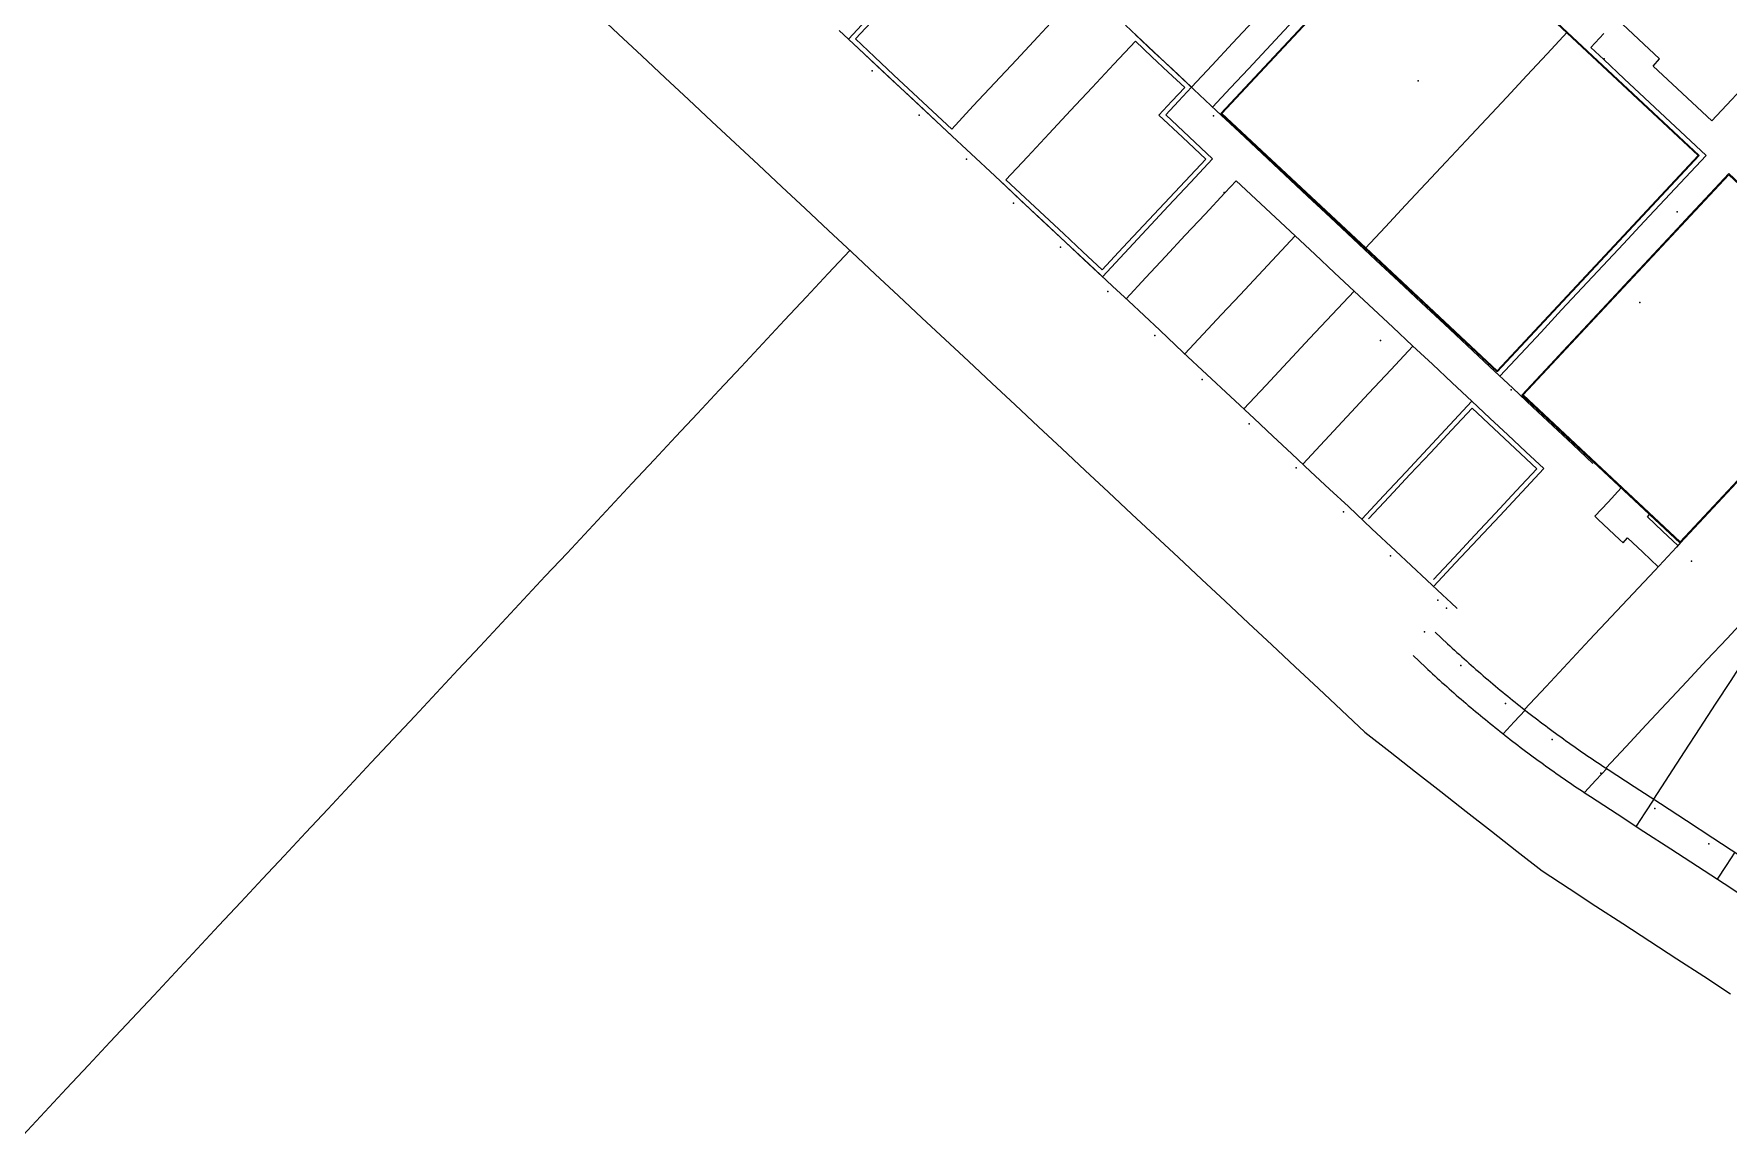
# Model space of a CAD drawing. Extents: x 0 to 368707, y -1 to 358204.
# Drawn here: x 368300.5 to 368353, y 357689.7 to 357723.8 of the extents above; entities that cross this region are included whole.
import ezdxf

# ---------------------------------------------------------------- set-up
doc = ezdxf.new("R2010")
doc.units = 0
doc.header["$MEASUREMENT"] = 0
for name, color, linetype in [('3D_LINES', 3, 'Continuous'), ('3D_Points', 1, 'Continuous'), ('PLOTS EXTERNAL LEVEL', 6, 'Continuous'), ('PLOTS FFL', 5, 'Continuous')]:
    doc.layers.add(name, color=color, linetype=linetype)

msp = doc.modelspace()

# ---------------------------------------------------------------- linework, layer by layer
at = {"layer": '3D_LINES'}
for points in [[(368344.283, 357728.804, 54.011), (368343.827, 357729.23, 54.004), (368343.37, 357729.657, 53.991), (368342.734, 357728.977, 54.031), (368342.098, 357728.296, 54.025), (368341.462, 357727.615, 54.046), (368340.825, 357726.935, 54.045), (368340.189, 357726.254, 54.055), (368339.553, 357725.574, 54.059), (368338.916, 357724.893, 54.049), (368338.28, 357724.213, 54.048), (368337.644, 357723.532, 54.026), (368337.008, 357722.851, 54.062), (368336.371, 357722.171, 54.017)], [(368328.948, 357720.663, 53.835), (368328.307, 357721.262, 53.796), (368327.666, 357721.861, 53.795), (368327.026, 357722.46, 53.759), (368326.385, 357723.059, 53.75), (368325.744, 357723.658, 53.732), (368326.427, 357724.388, 53.732), (368327.11, 357725.119, 53.765), (368327.793, 357725.849, 53.786), (368328.476, 357726.58, 53.803), (368329.159, 357727.31, 53.81), (368329.887, 357726.632, 53.837), (368330.615, 357725.953, 53.837), (368331.013, 357726.38, 53.837), (368331.412, 357726.807, 53.834), (368331.996, 357726.263, 53.847), (368332.58, 357725.718, 53.878), (368333.164, 357725.173, 53.882)], [(368332.952, 357725.166, 53.881), (368332.283, 357724.451, 53.865), (368331.615, 357723.735, 53.861), (368330.946, 357723.02, 53.853), (368330.278, 357722.305, 53.852), (368329.609, 357721.59, 53.838), (368328.94, 357720.875, 53.829), (368328.344, 357721.433, 53.809), (368327.747, 357721.991, 53.778), (368327.15, 357722.549, 53.762), (368326.553, 357723.107, 53.754), (368325.956, 357723.665, 53.728), (368326.598, 357724.351, 53.733), (368327.24, 357725.038, 53.769), (368327.882, 357725.725, 53.792), (368328.524, 357726.411, 53.798), (368329.166, 357727.098, 53.803), (368329.894, 357726.42, 53.837), (368330.622, 357725.741, 53.839), (368331.021, 357726.168, 53.828), (368331.419, 357726.595, 53.837), (368331.93, 357726.119, 53.834), (368332.441, 357725.642, 53.871), (368332.952, 357725.166, 53.881)], [(368317.895, 357724.493, 53.752), (368318.618, 357723.817, 53.742), (368319.341, 357723.141, 53.749), (368320.064, 357722.466, 53.745), (368320.787, 357721.79, 53.747), (368321.509, 357721.114, 53.769), (368322.232, 357720.438, 53.769), (368322.955, 357719.763, 53.788), (368323.678, 357719.087, 53.808), (368324.401, 357718.411, 53.815), (368325.124, 357717.735, 53.823), (368325.846, 357717.06, 53.847), (368326.569, 357716.384, 53.831), (368327.292, 357715.708, 53.848), (368328.015, 357715.032, 53.826), (368328.738, 357714.356, 53.841), (368329.46, 357713.681, 53.852), (368330.183, 357713.005, 53.858), (368330.906, 357712.329, 53.849), (368331.629, 357711.653, 53.852), (368332.352, 357710.978, 53.851), (368333.075, 357710.302, 53.861), (368333.797, 357709.626, 53.869), (368334.52, 357708.95, 53.875), (368335.243, 357708.275, 53.879), (368335.966, 357707.599, 53.892), (368336.689, 357706.923, 53.901), (368337.411, 357706.247, 53.906), (368338.134, 357705.572, 53.911), (368338.857, 357704.896, 53.92), (368339.58, 357704.22, 53.936), (368340.303, 357703.544, 53.956), (368341.026, 357702.869, 53.955), (368341.748, 357702.193, 53.971), (368342.533, 357701.579, 53.983), (368343.317, 357700.964, 54.002), (368344.101, 357700.35, 54.02), (368344.885, 357699.736, 54.047), (368345.669, 357699.122, 54.046), (368346.453, 357698.507, 54.045), (368347.237, 357697.893, 54.07), (368348.072, 357697.349, 54.088), (368348.907, 357696.806, 54.113), (368349.742, 357696.262, 54.122), (368350.577, 357695.718, 54.136), (368351.412, 357695.175, 54.195), (368352.247, 357694.631, 54.278), (368353.081, 357694.087, 54.285)], [(368339.804, 357724.524, 54.061), (368339.249, 357723.931, 54.056), (368338.694, 357723.337, 54.044), (368338.138, 357722.743, 54.043), (368337.583, 357722.149, 54.045), (368337.028, 357721.556, 54.083)], [(368325.454, 357723.929, 53.739), (368326.038, 357723.383, 53.745), (368326.623, 357722.836, 53.751), (368327.11, 357722.381, 53.758), (368327.597, 357721.926, 53.794), (368328.084, 357721.47, 53.819), (368328.814, 357720.787, 53.813), (368329.545, 357720.104, 53.807), (368330.275, 357719.422, 53.812), (368331.006, 357718.739, 53.812), (368331.736, 357718.056, 53.813), (368332.467, 357717.373, 53.833), (368333.197, 357716.69, 53.847), (368333.928, 357716.007, 53.862), (368334.415, 357715.552, 53.873), (368334.902, 357715.096, 53.883), (368335.389, 357714.641, 53.898), (368336.119, 357713.958, 53.904), (368336.85, 357713.275, 53.926), (368337.58, 357712.592, 53.939), (368338.311, 357711.909, 53.946), (368338.895, 357711.363, 53.947), (368339.479, 357710.817, 53.973), (368340.064, 357710.27, 53.979), (368340.648, 357709.724, 54.008), (368341.233, 357709.178, 54.009), (368341.963, 357708.495, 54.021), (368342.693, 357707.812, 54.043), (368343.18, 357707.356, 54.058), (368343.667, 357706.901, 54.052), (368344.154, 357706.446, 54.053), (368344.422, 357706.196, 54.056), (368344.606, 357706.024, 54.066)], [(368330.409, 357719.297, 53.813), (368331.095, 357718.655, 53.813), (368331.781, 357718.014, 53.817), (368332.467, 357717.373, 53.833), (368333.039, 357716.837, 53.844), (368333.612, 357716.302, 53.862), (368334.295, 357717.032, 53.869), (368334.978, 357717.763, 53.899), (368335.661, 357718.493, 53.935), (368336.344, 357719.224, 53.944), (368337.027, 357719.954, 53.987), (368336.301, 357720.635, 54.002), (368335.575, 357721.316, 53.968), (368335.974, 357721.742, 54.001), (368336.374, 357722.168, 54.017), (368335.791, 357722.715, 53.952), (368335.208, 357723.261, 53.941), (368334.625, 357723.807, 53.917)], [(368348.808, 357710.518, 54.228), (368348.187, 357711.1, 54.22), (368347.567, 357711.681, 54.21), (368346.946, 357712.263, 54.199), (368346.326, 357712.844, 54.189), (368345.62, 357713.505, 54.139), (368344.914, 357714.167, 54.125), (368344.208, 357714.828, 54.112), (368343.502, 357715.49, 54.098), (368342.796, 357716.151, 54.094), (368342.09, 357716.813, 54.1), (368341.384, 357717.474, 54.096), (368340.678, 357718.135, 54.065), (368339.972, 357718.797, 54.021), (368339.266, 357719.458, 54.021), (368338.56, 357720.12, 54.003), (368337.855, 357720.781, 54.054), (368337.149, 357721.443, 54.059), (368336.443, 357722.104, 54.023), (368335.737, 357722.766, 53.951), (368335.031, 357723.427, 53.934), (368334.325, 357724.088, 53.922)], [(368337.282, 357721.359, 54.052), (368337.921, 357720.761, 54.052), (368338.56, 357720.163, 54.005), (368339.199, 357719.566, 54.02), (368339.839, 357718.968, 54.02), (368340.478, 357718.371, 54.065), (368341.117, 357717.773, 54.094), (368341.756, 357717.176, 54.097), (368342.382, 357717.845, 54.105), (368343.009, 357718.515, 54.119), (368343.635, 357719.185, 54.129), (368344.261, 357719.855, 54.132), (368344.887, 357720.525, 54.208), (368345.514, 357721.195, 54.221), (368346.14, 357721.865, 54.11), (368346.766, 357722.534, 54.188), (368347.392, 357723.204, 54.151), (368348.019, 357723.874, 54.028)], [(368349.155, 357723.838, 54.042), (368348.745, 357723.4, 54.069), (368349.146, 357723.026, 54.032), (368349.781, 357722.432, 54.035), (368350.415, 357721.839, 54.028), (368351.05, 357721.245, 54.092), (368351.685, 357720.652, 54.1), (368352.319, 357720.059, 54.099), (368351.68, 357719.375, 54.101), (368351.041, 357718.691, 54.185), (368350.401, 357718.007, 54.224), (368349.762, 357717.323, 54.121), (368349.122, 357716.639, 54.138), (368348.483, 357715.955, 54.132), (368347.844, 357715.271, 54.242), (368347.204, 357714.587, 54.154), (368346.565, 357713.903, 54.136), (368345.925, 357713.219, 54.144)], [(368356.05, 357722.731, 54.04), (368355.502, 357723.243, 54.003), (368354.954, 357723.756, 54.004), (368354.34, 357723.098, 54.05), (368353.725, 357722.441, 54.071), (368353.11, 357721.783, 54.087), (368352.496, 357721.126, 54.079), (368351.889, 357721.693, 54.073), (368351.282, 357722.261, 54.075), (368350.675, 357722.828, 54.027), (368350.88, 357723.047, 54.028), (368350.222, 357723.662, 54.028), (368349.565, 357724.277, 54.031)], [(368334.632, 357723.595, 53.913), (368333.964, 357722.88, 53.891), (368333.295, 357722.165, 53.886), (368332.626, 357721.449, 53.866), (368331.958, 357720.734, 53.851), (368331.289, 357720.019, 53.817), (368330.621, 357719.304, 53.814), (368331.217, 357718.746, 53.815), (368331.814, 357718.188, 53.813), (368332.411, 357717.63, 53.818), (368333.008, 357717.072, 53.85), (368333.605, 357716.514, 53.86), (368334.247, 357717.201, 53.864), (368334.889, 357717.887, 53.898), (368335.531, 357718.574, 53.927), (368336.173, 357719.261, 53.985), (368336.815, 357719.947, 53.991), (368336.089, 357720.628, 53.996), (368335.363, 357721.309, 53.961), (368335.762, 357721.735, 54.001), (368336.162, 357722.161, 54.011), (368335.652, 357722.639, 53.95), (368335.142, 357723.117, 53.933), (368334.632, 357723.595, 53.913)], [(368330.409, 357719.297, 53.813), (368331.006, 357718.739, 53.812), (368331.58, 357718.202, 53.814), (368332.154, 357717.665, 53.817)], [(368341.647, 357708.79, 54.019), (368342.33, 357709.52, 54.019), (368343.013, 357710.251, 54.038), (368343.696, 357710.981, 54.067), (368344.379, 357711.712, 54.09), (368345.062, 357712.442, 54.105), (368344.449, 357713.015, 54.098), (368343.836, 357713.588, 54.103), (368343.223, 357714.161, 54.097), (368342.61, 357714.734, 54.077), (368342.01, 357715.295, 54.081), (368341.41, 357715.857, 54.035), (368340.727, 357715.126, 54.025), (368340.044, 357714.396, 54.002), (368339.361, 357713.665, 53.995), (368338.678, 357712.935, 53.961), (368337.995, 357712.204, 53.945), (368338.678, 357712.935, 53.961), (368339.361, 357713.665, 53.995), (368340.044, 357714.396, 54.002), (368340.727, 357715.126, 54.025), (368341.41, 357715.857, 54.035), (368340.801, 357716.426, 54.01), (368340.192, 357716.995, 54.014), (368339.583, 357717.564, 54.017), (368338.975, 357718.133, 54), (368338.366, 357718.702, 54.001), (368337.757, 357719.271, 53.988), (368337.406, 357718.896, 53.953), (368336.793, 357718.24, 53.942), (368336.18, 357717.585, 53.917), (368335.568, 357716.93, 53.908), (368334.955, 357716.274, 53.873), (368334.343, 357715.619, 53.872)], [(368346.612, 357712.636, 54.199), (368347.246, 357713.314, 54.214), (368347.88, 357713.992, 54.232), (368348.514, 357714.67, 54.253), (368349.148, 357715.348, 54.254), (368349.782, 357716.026, 54.2), (368350.416, 357716.704, 54.144), (368351.05, 357717.382, 54.238), (368351.684, 357718.061, 54.248), (368352.296, 357718.716, 54.23), (368352.909, 357719.371, 54.251)], [(368339.583, 357717.564, 54.017), (368339.014, 357716.955, 53.995), (368338.445, 357716.347, 53.985), (368337.876, 357715.738, 53.944), (368337.307, 357715.129, 53.924), (368336.738, 357714.52, 53.92), (368336.169, 357713.912, 53.911)], [(368325.785, 357717.117, 53.847), (368325.111, 357716.396, 53.847), (368324.436, 357715.674, 53.847), (368323.762, 357714.953, 53.847), (368323.088, 357714.232, 53.847), (368322.414, 357713.511, 53.847), (368321.739, 357712.79, 53.847), (368321.065, 357712.068, 53.847), (368320.391, 357711.347, 53.847), (368319.717, 357710.626, 53.847), (368319.042, 357709.905, 53.847), (368318.368, 357709.184, 53.847), (368317.694, 357708.462, 53.847), (368317.02, 357707.741, 53.847), (368316.345, 357707.02, 53.847), (368315.671, 357706.299, 53.847), (368314.997, 357705.578, 53.847), (368314.323, 357704.856, 53.847), (368313.648, 357704.135, 53.847), (368312.974, 357703.414, 53.847), (368312.3, 357702.693, 53.847), (368311.626, 357701.971, 53.847), (368310.951, 357701.25, 53.847), (368310.277, 357700.529, 53.847), (368309.603, 357699.808, 53.847), (368308.929, 357699.087, 53.847), (368308.254, 357698.365, 53.847), (368307.58, 357697.644, 53.847), (368306.906, 357696.923, 53.847), (368306.232, 357696.202, 53.847), (368305.557, 357695.481, 53.847), (368304.883, 357694.759, 53.847), (368304.209, 357694.038, 53.847), (368303.534, 357693.317, 53.847), (368302.86, 357692.596, 53.847), (368302.186, 357691.874, 53.847), (368301.512, 357691.153, 53.847), (368300.837, 357690.432, 53.847), (368300.163, 357689.711, 53.847)], [(368343.236, 357714.149, 54.097), (368342.553, 357713.419, 54.077), (368341.87, 357712.689, 54.029), (368341.187, 357711.958, 54.011), (368340.504, 357711.228, 54.003), (368339.821, 357710.497, 53.98)], [(368341.647, 357708.79, 54.019), (368342.33, 357709.52, 54.019), (368343.013, 357710.251, 54.038), (368343.696, 357710.981, 54.067), (368344.379, 357711.712, 54.09), (368345.062, 357712.442, 54.105), (368345.619, 357711.921, 54.145), (368346.176, 357711.401, 54.17), (368346.733, 357710.88, 54.177), (368347.29, 357710.359, 54.185), (368346.607, 357709.629, 54.159), (368345.924, 357708.898, 54.127), (368345.241, 357708.168, 54.126), (368344.558, 357707.437, 54.104), (368343.875, 357706.707, 54.052)], [(368341.859, 357708.797, 54.019), (368342.501, 357709.484, 54.024), (368343.143, 357710.17, 54.034), (368343.785, 357710.857, 54.065), (368344.427, 357711.543, 54.089), (368345.069, 357712.23, 54.093), (368345.739, 357711.604, 54.143), (368346.408, 357710.978, 54.169), (368347.078, 357710.352, 54.181), (368346.436, 357709.665, 54.143), (368345.794, 357708.979, 54.115), (368345.152, 357708.292, 54.125), (368344.51, 357707.605, 54.109), (368343.868, 357706.919, 54.052)], [(368351.449, 357707.977, 54.249), (368350.974, 357708.421, 54.24), (368350.499, 357708.865, 54.242), (368350.567, 357708.938, 54.25), (368350.129, 357709.348, 54.236), (368349.69, 357709.758, 54.225), (368349.281, 357709.32, 54.234), (368348.871, 357708.881, 54.232), (368348.98, 357708.779, 54.233), (368349.638, 357708.164, 54.202), (368349.747, 357708.062, 54.2), (368349.884, 357708.208, 54.205), (368350.359, 357707.764, 54.197), (368350.834, 357707.319, 54.219)], [(368351.551, 357708.086, 54.251), (368351.4, 357707.924, 54.246), (368350.728, 357707.205, 54.199), (368350.055, 357706.486, 54.195), (368349.383, 357705.767, 54.186), (368348.711, 357705.048, 54.179), (368348.039, 357704.329, 54.147), (368347.367, 357703.61, 54.139), (368346.695, 357702.891, 54.106)], [(368350.697, 357700.115, 54.182), (368351.176, 357700.851, 54.194), (368351.655, 357701.587, 54.197), (368352.135, 357702.324, 54.192), (368352.614, 357703.06, 54.203), (368353.093, 357703.796, 54.212), (368353.572, 357704.532, 54.236), (368354.052, 357705.268, 54.252), (368354.577, 357706.075, 54.269), (368355.103, 357706.881, 54.298), (368355.628, 357707.688, 54.29), (368356.154, 357708.495, 54.301), (368355.514, 357707.813, 54.289), (368354.875, 357707.131, 54.304), (368354.236, 357706.449, 54.272), (368353.596, 357705.767, 54.252), (368352.97, 357705.098, 54.244), (368352.344, 357704.428, 54.224), (368351.718, 357703.759, 54.205), (368351.092, 357703.089, 54.197), (368350.467, 357702.42, 54.192), (368349.841, 357701.75, 54.186), (368349.215, 357701.081, 54.128)], [(368343.923, 357705.293, 54.047), (368344.309, 357704.932, 54.057), (368344.382, 357704.865, 54.062), (368344.454, 357704.797, 54.065), (368344.527, 357704.73, 54.064), (368344.6, 357704.664, 54.064), (368344.673, 357704.597, 54.065), (368344.746, 357704.531, 54.066), (368344.819, 357704.464, 54.067), (368344.893, 357704.398, 54.068), (368344.967, 357704.333, 54.068), (368345.041, 357704.267, 54.066), (368345.115, 357704.202, 54.066), (368345.189, 357704.136, 54.066), (368345.263, 357704.071, 54.066), (368345.338, 357704.006, 54.078), (368345.413, 357703.942, 54.078), (368345.488, 357703.877, 54.079), (368345.563, 357703.813, 54.079), (368345.638, 357703.749, 54.079), (368345.714, 357703.686, 54.079), (368345.79, 357703.622, 54.08), (368345.866, 357703.559, 54.08), (368345.942, 357703.495, 54.095), (368346.018, 357703.432, 54.094), (368346.094, 357703.37, 54.104), (368346.171, 357703.307, 54.104), (368346.248, 357703.245, 54.105), (368346.324, 357703.183, 54.104), (368346.401, 357703.121, 54.104), (368346.479, 357703.059, 54.103), (368346.556, 357702.998, 54.103), (368346.634, 357702.936, 54.106), (368346.711, 357702.875, 54.105), (368346.789, 357702.814, 54.106), (368346.867, 357702.754, 54.108), (368346.946, 357702.693, 54.105), (368347.024, 357702.633, 54.108), (368347.103, 357702.573, 54.109), (368347.181, 357702.513, 54.11), (368347.26, 357702.454, 54.123), (368347.339, 357702.394, 54.125), (368347.419, 357702.335, 54.128), (368347.498, 357702.276, 54.126), (368347.577, 357702.218, 54.126), (368347.657, 357702.159, 54.127), (368347.737, 357702.101, 54.127), (368347.817, 357702.043, 54.127), (368347.897, 357701.985, 54.127), (368347.977, 357701.927, 54.127), (368348.058, 357701.87, 54.127), (368348.139, 357701.813, 54.126), (368348.219, 357701.756, 54.13), (368348.3, 357701.699, 54.131), (368348.381, 357701.643, 54.129), (368348.463, 357701.586, 54.127), (368348.544, 357701.53, 54.128), (368348.626, 357701.474, 54.128), (368348.707, 357701.419, 54.128), (368348.789, 357701.363, 54.128), (368348.871, 357701.308, 54.128), (368348.954, 357701.253, 54.128), (368349.036, 357701.198, 54.131), (368349.118, 357701.144, 54.129), (368349.201, 357701.09, 54.128), (368349.284, 357701.036, 54.14), (368350.095, 357700.507, 54.171), (368350.906, 357699.979, 54.187), (368351.717, 357699.451, 54.195), (368352.528, 357698.923, 54.203), (368353.366, 357698.377, 54.214)], [(368343.24, 357704.563, 54.038), (368343.626, 357704.202, 54.043), (368343.698, 357704.134, 54.042), (368343.771, 357704.067, 54.042), (368343.843, 357704.001, 54.043), (368343.916, 357703.934, 54.042), (368343.988, 357703.868, 54.042), (368344.061, 357703.801, 54.047), (368344.134, 357703.735, 54.046), (368344.208, 357703.67, 54.046), (368344.281, 357703.604, 54.046), (368344.355, 357703.539, 54.046), (368344.429, 357703.473, 54.046), (368344.503, 357703.408, 54.047), (368344.577, 357703.343, 54.047), (368344.651, 357703.279, 54.055), (368344.726, 357703.214, 54.056), (368344.8, 357703.15, 54.055), (368344.875, 357703.086, 54.055), (368344.95, 357703.022, 54.06), (368345.025, 357702.958, 54.06), (368345.1, 357702.895, 54.06), (368345.176, 357702.832, 54.063), (368345.252, 357702.769, 54.067), (368345.327, 357702.706, 54.066), (368345.403, 357702.643, 54.067), (368345.48, 357702.581, 54.067), (368345.556, 357702.518, 54.066), (368345.632, 357702.456, 54.064), (368345.709, 357702.394, 54.061), (368345.786, 357702.333, 54.061), (368345.863, 357702.271, 54.064), (368345.94, 357702.21, 54.065), (368346.017, 357702.149, 54.077), (368346.095, 357702.088, 54.078), (368346.172, 357702.027, 54.079), (368346.25, 357701.967, 54.078), (368346.328, 357701.907, 54.078), (368346.406, 357701.847, 54.078), (368346.485, 357701.787, 54.078), (368346.563, 357701.727, 54.079), (368346.642, 357701.668, 54.079), (368346.72, 357701.609, 54.094), (368346.799, 357701.55, 54.106), (368346.878, 357701.491, 54.105), (368346.957, 357701.432, 54.109), (368347.037, 357701.374, 54.109), (368347.116, 357701.316, 54.11), (368347.196, 357701.258, 54.11), (368347.276, 357701.2, 54.113), (368347.356, 357701.143, 54.113), (368347.436, 357701.085, 54.114), (368347.516, 357701.028, 54.113), (368347.597, 357700.971, 54.114), (368347.677, 357700.915, 54.113), (368347.758, 357700.858, 54.113), (368347.839, 357700.802, 54.113), (368347.92, 357700.746, 54.123), (368348.001, 357700.69, 54.128), (368348.082, 357700.635, 54.128), (368348.164, 357700.579, 54.129), (368348.245, 357700.524, 54.129), (368348.327, 357700.469, 54.128), (368348.409, 357700.414, 54.128), (368348.491, 357700.36, 54.127), (368348.573, 357700.306, 54.13), (368348.656, 357700.251, 54.13), (368348.738, 357700.198, 54.139), (368349.566, 357699.658, 54.137), (368350.394, 357699.119, 54.154), (368351.223, 357698.58, 54.18), (368352.051, 357698.04, 54.182), (368352.879, 357697.501, 54.18), (368353.707, 357696.962, 54.234)], [(368346.711, 357702.875, 54.105), (368346.369, 357702.509, 54.092), (368346.026, 357702.142, 54.077)], [(368349.256, 357701.081, 54.139), (368348.901, 357700.702, 54.13), (368348.547, 357700.323, 54.13)], [(368350.697, 357700.115, 54.183), (368350.424, 357699.696, 54.164), (368350.151, 357699.277, 54.152)], [(368353.211, 357698.478, 54.216), (368352.938, 357698.059, 54.198), (368352.665, 357697.64, 54.179)]]:
    msp.add_polyline3d(points, dxfattribs=at)
at = {"layer": '3D_Points'}
for p in [(368349.166, 357723.047, 54.1), (368326.472, 357722.675, 53.728), (368343.396, 357722.372, 54.25), (368327.933, 357721.309, 53.755), (368337.056, 357721.288, 54.1), (368329.394, 357719.943, 53.784), (368330.855, 357718.577, 53.812), (368337.387, 357718.913, 54.15), (368351.42, 357718.307, 54.1), (368332.316, 357717.211, 53.84), (368333.777, 357715.845, 53.869), (368350.265, 357715.5, 54.4), (368335.238, 357714.48, 53.897), (368342.23, 357714.328, 54.25), (368336.699, 357713.114, 53.926), (368346.281, 357712.796, 54.1), (368338.16, 357711.748, 53.954), (368339.621, 357710.382, 53.982), (368341.082, 357709.016, 54.011), (368342.543, 357707.65, 54.039), (368351.864, 357707.491, 54.25), (368344.004, 357706.284, 54.068), (368344.271, 357706.035, 54.073), (368343.588, 357705.304, 54.048), (368344.715, 357704.26, 54.071), (368346.103, 357703.077, 54.099), (368347.547, 357701.964, 54.128), (368349.056, 357700.92, 54.156), (368350.732, 357699.829, 54.185), (368352.407, 357698.738, 54.213)]:
    msp.add_point(p, dxfattribs=at)
at = {"layer": 'PLOTS EXTERNAL LEVEL'}
for points in [[(368352.108, 357720.052, 54.1), (368345.846, 357713.354, 54.1), (368341.756, 357717.176, 54.1), (368337.282, 357721.359, 54.1), (368343.544, 357728.057, 54.1), (368348.019, 357723.874, 54.1), (368352.108, 357720.052, 54.1)], [(368353.025, 357719.495, 54.25), (368357.93, 357714.909, 54.25), (368351.517, 357708.05, 54.25), (368346.612, 357712.636, 54.1), (368353.025, 357719.495, 54.25)]]:
    msp.add_polyline3d(points, dxfattribs=at)
at = {"layer": 'PLOTS FFL'}
for points in [[(368352.073, 357720.051, 54.25), (368345.845, 357713.389, 54.25), (368341.773, 357717.194, 54.25), (368337.317, 357721.36, 54.25), (368343.546, 357728.022, 54.25), (368348.002, 357723.856, 54.25), (368352.073, 357720.051, 54.25)], [(368353.026, 357719.46, 54.4), (368357.895, 357714.908, 54.4), (368351.516, 357708.085, 54.4), (368346.647, 357712.637, 54.4), (368353.026, 357719.46, 54.4)]]:
    msp.add_polyline3d(points, dxfattribs=at)

doc.saveas('drawing.dxf')
